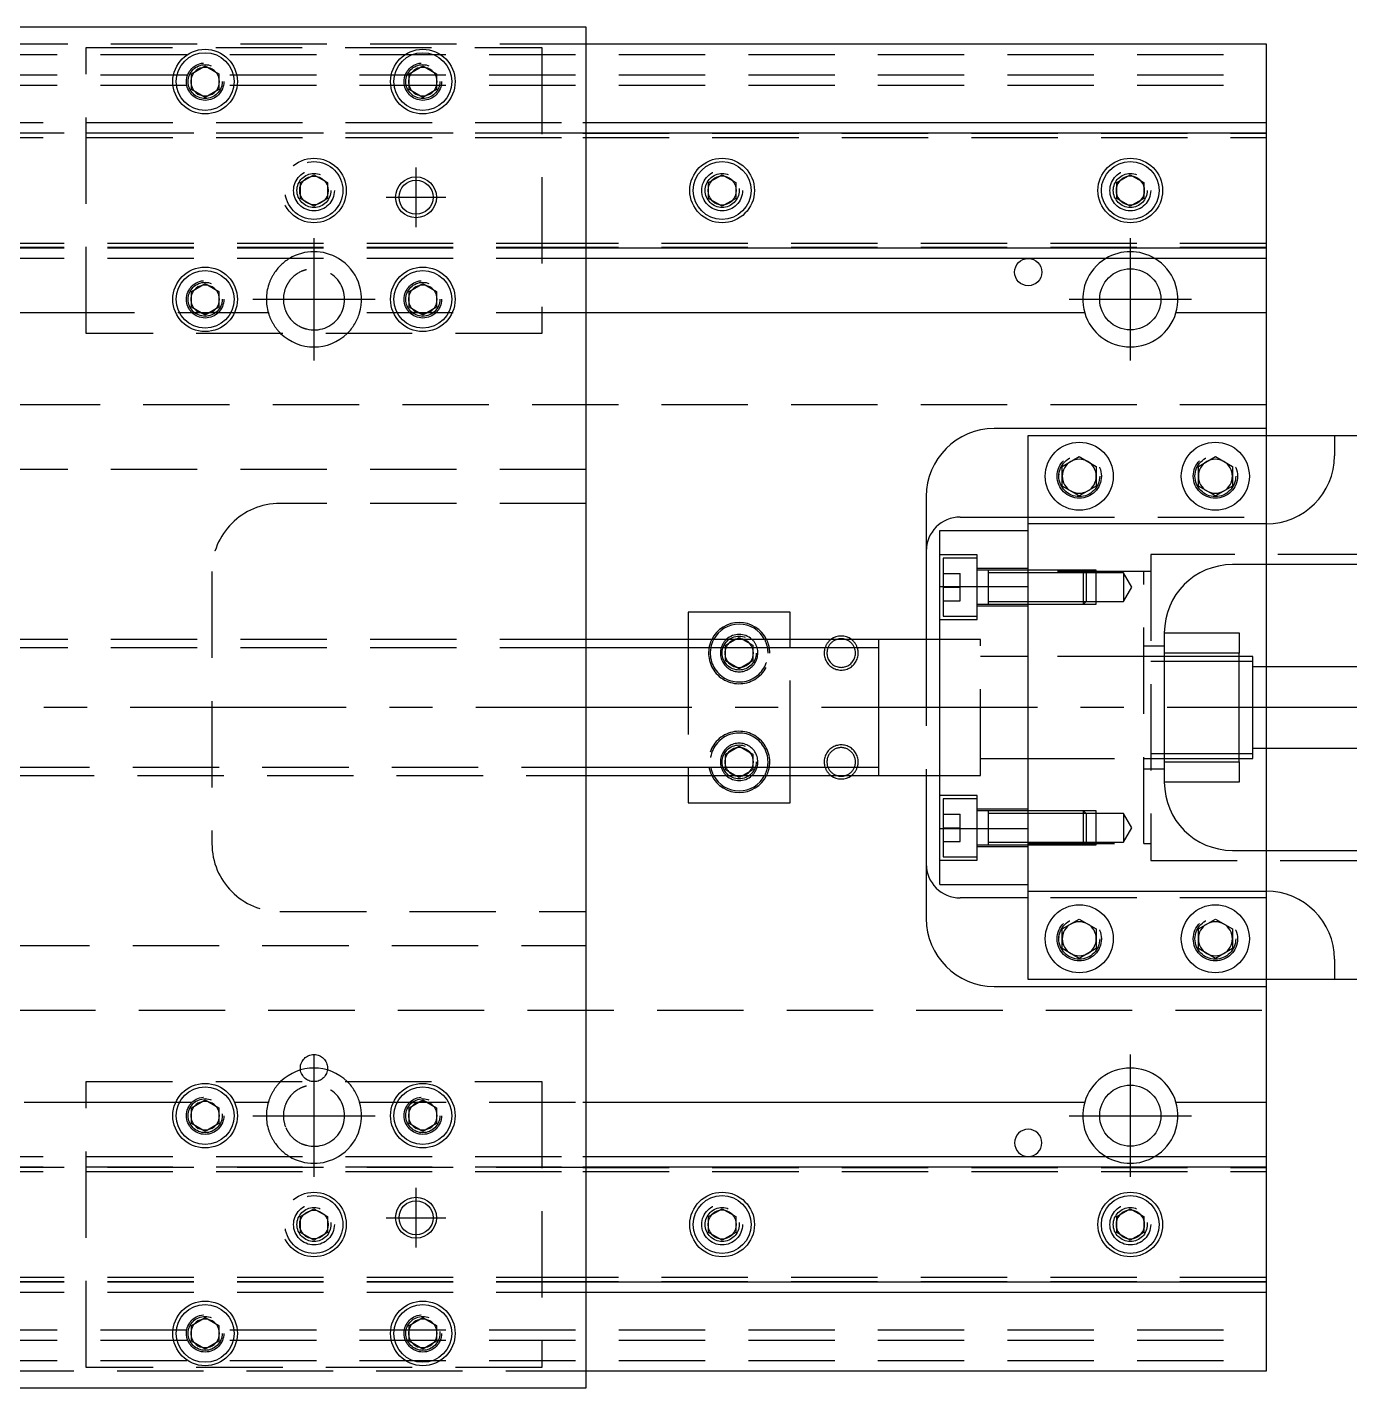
# Model space of a CAD drawing. Extents: x -20 to 632, y -271 to 102.
# Drawn here: x 217.8 to 412.3, y -100 to 100 of the extents above; entities that cross this region are included whole.
import ezdxf

# ---------------------------------------------------------------- set-up
doc = ezdxf.new("R2010")
doc.units = 0
doc.linetypes.add('CENTER', pattern=[50.8, 31.75, -6.35, 6.35, -6.35])
doc.linetypes.add('DASHED', pattern=[19.05, 12.7, -6.35])
doc.layers.get('0').update_dxf_attribs({"linetype": 'CONTINUOUS'})
doc.layers.add('CENTER', color=1, linetype='CENTER')

msp = doc.modelspace()

# ---------------------------------------------------------------- linework, layer by layer
at = {"color": 7, "linetype": 'CONTINUOUS'}
for p, q in [((300, 100), (100, 100)), ((300, -100), (300, 100)), ((400, 97.5), (300, 97.5)), ((400, 86), (400, 97.5)), ((242, 93.1547), (244, 94.309402)), ((244, 94.309402), (246, 93.1547)), ((274, 93.1547), (276, 94.309402)), ((276, 94.309402), (278, 93.1547)), ((242, 90.8453), (242, 93.1547)), ((246, 93.1547), (246, 90.8453)), ((274, 90.8453), (274, 93.1547)), ((278, 93.1547), (278, 90.8453)), ((244, 89.690598), (242, 90.8453)), ((246, 90.8453), (244, 89.690598)), ((276, 89.690598), (274, 90.8453)), ((278, 90.8453), (276, 89.690598)), ((300, 86), (400, 86)), ((300, 84.460392), (400, 84.460392)), ((400, 84.460392), (400, 86)), ((400, 67.539608), (400, 84.460392)), ((318, 77.1547), (320, 78.309402)), ((320, 78.309402), (322, 77.1547)), ((378, 77.1547), (380, 78.309402)), ((380, 78.309402), (382, 77.1547)), ((318, 74.8453), (318, 77.1547)), ((322, 77.1547), (322, 74.8453)), ((378, 74.8453), (378, 77.1547)), ((382, 77.1547), (382, 74.8453)), ((320, 73.690598), (318, 74.8453)), ((322, 74.8453), (320, 73.690598)), ((380, 73.690598), (378, 74.8453)), ((382, 74.8453), (380, 73.690598)), ((400, 67.539608), (300, 67.539608)), ((400, 66), (400, 67.539608)), ((400, 66), (300, 66)), ((400, 58), (400, 66)), ((242, 61.1547), (244, 62.309402)), ((244, 62.309402), (246, 61.1547)), ((274, 61.1547), (276, 62.309402)), ((276, 62.309402), (278, 61.1547)), ((242, 58.8453), (242, 61.1547)), ((246, 61.1547), (246, 58.8453)), ((274, 58.8453), (274, 61.1547)), ((278, 61.1547), (278, 58.8453)), ((244, 57.690598), (242, 58.8453)), ((246, 58.8453), (244, 57.690598)), ((276, 57.690598), (274, 58.8453)), ((278, 58.8453), (276, 57.690598)), ((373.291796, 58), (300, 58)), ((400, 58), (386.708204, 58)), ((400, 41), (400, 58)), ((400, 41), (360, 41)), ((400, 40), (400, 41)), ((365, 27), (365, 40)), ((365, 40), (410, 40)), ((410, 40), (410, 37)), ((410, 40), (445.5, 40)), ((370, 35.443376), (372.5, 36.886752)), ((372.5, 36.886752), (375, 35.443376)), ((390, 35.443376), (392.5, 36.886752)), ((392.5, 36.886752), (395, 35.443376)), ((370, 32.556624), (370, 35.443376)), ((375, 35.443376), (375, 32.556624)), ((390, 32.556624), (390, 35.443376)), ((395, 35.443376), (395, 32.556624)), ((372.5, 31.113248), (370, 32.556624)), ((375, 32.556624), (372.5, 31.113248)), ((392.5, 31.113248), (390, 32.556624)), ((395, 32.556624), (392.5, 31.113248)), ((350, 31), (350, 10)), ((355, 28), (365, 28)), ((400, 27), (365, 27)), ((365, 17.78342), (365, 27)), ((352, 17.78342), (352, 26)), ((352, 26), (365, 26)), ((435.5, 21), (395, 21)), ((400, 6), (400, 21)), ((352, 17.78342), (365, 17.78342)), ((352, -17.78342), (352, 17.78342)), ((365, -17.78342), (365, 17.78342)), ((365, -17.78342), (365, 17.78342)), ((315, 14), (315, 10)), ((330, 14), (315, 14)), ((330, 10), (330, 14)), ((321.964102, 10), (322.5, 10.309402)), ((322.5, 10.309402), (323.035898, 10)), ((343, 10.000006), (343, -10.000006)), ((385, 11), (396, 11)), ((385, 11), (385, -11)), ((396, 11), (396, 8)), ((343, 10), (300, 10)), ((352, 10), (343, 10)), ((385, 6.75), (383, 6.75)), ((396, 8), (385, 8)), ((396, 6.75), (385, 6.75)), ((396, -8), (396, 8)), ((398, 7.5), (396, 7.5)), ((398, 6.75), (396, 6.75)), ((398, -7.5), (398, 7.5)), ((418, 6), (398, 6)), ((383, -6.75), (385, -6.75)), ((385, -6.75), (396, -6.75)), ((396, -6.75), (398, -6.75)), ((396, -7.5), (398, -7.5)), ((398, -6), (418, -6)), ((400, -21), (400, -6)), ((385, -8), (396, -8)), ((396, -8), (396, -11)), ((300, -10), (343, -10)), ((315, -10), (315, -14)), ((322.5, -10.309402), (321.964102, -10)), ((323.035898, -10), (322.5, -10.309402)), ((330, -14), (330, -10)), ((343, -10), (352, -10)), ((350, -10), (350, -31)), ((396, -11), (385, -11)), ((315, -14), (330, -14)), ((352, -17.78342), (365, -17.78342)), ((352, -26), (352, -17.78342)), ((365, -27), (365, -17.78342)), ((395, -21), (435.5, -21)), ((352, -26), (365, -26)), ((365, -27), (400, -27)), ((365, -40), (365, -27)), ((365, -28), (355, -28)), ((370, -32.556624), (372.5, -31.113248)), ((372.5, -31.113248), (375, -32.556624)), ((390, -32.556624), (392.5, -31.113248)), ((392.5, -31.113248), (395, -32.556624)), ((370, -35.443376), (370, -32.556624)), ((375, -32.556624), (375, -35.443376)), ((390, -35.443376), (390, -32.556624)), ((395, -32.556624), (395, -35.443376)), ((372.5, -36.886752), (370, -35.443376)), ((375, -35.443376), (372.5, -36.886752)), ((392.5, -36.886752), (390, -35.443376)), ((395, -35.443376), (392.5, -36.886752)), ((410, -37), (410, -40)), ((360, -41), (400, -41)), ((410, -40), (365, -40)), ((400, -41), (400, -40)), ((400, -58), (400, -41)), ((445.5, -40), (410, -40)), ((242, -58.8453), (244, -57.690598)), ((244, -57.690598), (246, -58.8453)), ((274, -58.8453), (276, -57.690598)), ((276, -57.690598), (278, -58.8453)), ((242, -61.1547), (242, -58.8453)), ((246, -58.8453), (246, -61.1547)), ((274, -61.1547), (274, -58.8453)), ((278, -58.8453), (278, -61.1547)), ((300, -58), (373.291796, -58)), ((386.708204, -58), (400, -58)), ((400, -66), (400, -58)), ((244, -62.309402), (242, -61.1547)), ((246, -61.1547), (244, -62.309402)), ((276, -62.309402), (274, -61.1547)), ((278, -61.1547), (276, -62.309402)), ((300, -66), (400, -66)), ((300, -67.539608), (400, -67.539608)), ((400, -67.539608), (400, -66)), ((400, -84.460392), (400, -67.539608)), ((318, -74.8453), (320, -73.690598)), ((320, -73.690598), (322, -74.8453)), ((378, -74.8453), (380, -73.690598)), ((380, -73.690598), (382, -74.8453)), ((318, -77.1547), (318, -74.8453)), ((322, -74.8453), (322, -77.1547)), ((378, -77.1547), (378, -74.8453)), ((382, -74.8453), (382, -77.1547)), ((320, -78.309402), (318, -77.1547)), ((322, -77.1547), (320, -78.309402)), ((380, -78.309402), (378, -77.1547)), ((382, -77.1547), (380, -78.309402)), ((400, -84.460392), (300, -84.460392)), ((400, -86), (400, -84.460392)), ((400, -86), (300, -86)), ((400, -97.5), (400, -86)), ((242, -90.8453), (244, -89.690598)), ((244, -89.690598), (246, -90.8453)), ((274, -90.8453), (276, -89.690598)), ((276, -89.690598), (278, -90.8453)), ((242, -93.1547), (242, -90.8453)), ((246, -90.8453), (246, -93.1547)), ((274, -93.1547), (274, -90.8453)), ((278, -90.8453), (278, -93.1547)), ((244, -94.309402), (242, -93.1547)), ((246, -93.1547), (244, -94.309402)), ((276, -94.309402), (274, -93.1547)), ((278, -93.1547), (276, -94.309402)), ((300, -97.5), (400, -97.5)), ((100, -100), (300, -100))]:
    msp.add_line(p, q, dxfattribs=at)
at = {"color": 3, "linetype": 'DASHED'}
for p, q in [((300, 97.5), (211.999994, 97.5)), ((226.5, 97), (293.5, 97)), ((226.5, 55), (226.5, 97)), ((293.5, 97), (293.5, 55)), ((0, 96), (400, 96)), ((0, 93), (400, 93)), ((241.5, 92), (241.518502, 92.303588)), ((273.5, 92), (273.512884, 92.253488)), ((0, 91.5), (400, 91.5)), ((207.5, 86), (299.5, 86)), ((207.5, 84.460392), (299.5, 84.460392)), ((299.5, 84.403994), (207.5, 84.403994)), ((299.5, 86), (300, 86)), ((299.5, 84.460392), (300, 84.460392)), ((299.5, 84.403994), (400, 84.403994)), ((207.5, 83.8), (299.5, 83.8)), ((299.5, 83.8), (400, 83.8)), ((258, 77.1547), (260, 78.309402)), ((260, 78.309402), (262, 77.1547)), ((257.5, 76), (257.534018, 76.411016)), ((258, 74.8453), (258, 77.1547)), ((262, 77.1547), (262, 74.8453)), ((322.483582, 76.286038), (322.5, 76)), ((377.5, 76), (377.534018, 76.411016)), ((260, 73.690598), (258, 74.8453)), ((262, 74.8453), (260, 73.690598)), ((299.5, 68.2), (207.5, 68.2)), ((400, 68.2), (299.5, 68.2)), ((299.5, 67.596006), (207.5, 67.596006)), ((299.5, 67.539608), (207.5, 67.539608)), ((400, 67.596006), (299.5, 67.596006)), ((300, 67.539608), (299.5, 67.539608)), ((299.5, 66), (207.5, 66)), ((300, 66), (299.5, 66)), ((241.5, 60), (241.518502, 60.303588)), ((273.5, 60), (273.512884, 60.253488)), ((220.691578, 58), (179.308422, 58)), ((221.25, 58), (220.691578, 58)), ((223.112542, 58), (221.25, 58)), ((223.5, 58), (223.112542, 58)), ((224.359688, 58), (223.5, 58)), ((224.464102, 58), (224.359688, 58)), ((225.535898, 58), (224.464102, 58)), ((225.640312, 58), (225.535898, 58)), ((226.5, 58), (225.640312, 58)), ((226.887458, 58), (226.5, 58)), ((228.75, 58), (226.887458, 58)), ((229.308422, 58), (228.75, 58)), ((252.691578, 58), (229.308422, 58)), ((253.25, 58), (252.691578, 58)), ((253.291796, 58), (253.25, 58)), ((299.5, 58), (266.708204, 58)), ((300, 58), (299.5, 58)), ((293.5, 55), (226.5, 55)), ((400, 44.5), (5.640312, 44.5)), ((400, 28), (400, 40)), ((300, 35), (100, 35)), ((369.5, 34), (369.520026, 34.346056)), ((389.5, 34), (389.520026, 34.346056)), ((300, 30), (255, 30)), ((365, 28), (400, 28)), ((400, 27), (400, 28)), ((400, 21), (400, 27)), ((365, 17.78342), (365, 26)), ((357.5, 22.42767), (352, 22.42767)), ((357.5, 12.92767), (357.5, 22.42767)), ((383, 22.5), (383, -22.5)), ((452.5, 22.5), (383, 22.5)), ((352.5, 21.92767), (352.5, 13.42767)), ((357.5, 21.92767), (352.5, 21.92767)), ((365, 20.42767), (357.5, 20.42767)), ((359.1, 20.17767), (357.5, 20.17767)), ((359.1, 20.17767), (359.095, 20.17767)), ((359.1, 20.17767), (359.1, 19.92022)), ((359.105, 20.17767), (359.1, 20.17767)), ((364.99998, 20.17767), (359.1, 20.17767)), ((373.1, 20.17767), (365, 20.17767)), ((373.1, 20.177664), (365, 20.177664)), ((373.1, 15.17767), (373.1, 20.17767)), ((373.5, 19.77767), (373.1, 20.17767)), ((375, 20.177664), (373.10002, 20.177664)), ((375, 15.177674), (375, 20.177664)), ((245, 20), (245, -20)), ((352.5, 19.67767), (355, 19.67767)), ((355, 17.67767), (355, 19.67767)), ((359.1, 19.92022), (359.1, 15.435068)), ((364.99998, 19.77767), (359.1, 19.77767)), ((382, 20), (365, 20)), ((373.5, 19.77767), (365, 19.77767)), ((373.5, 19.77767), (373.5, 15.57767)), ((375, 19.77767), (373.50002, 19.77767)), ((379, 19.77767), (375, 19.77767)), ((379, 19.77767), (379, 15.57767)), ((380.212436, 17.67767), (379, 19.77767)), ((382, -20), (382, 20)), ((383, 20), (382, 20)), ((352.5, 17.67767), (355, 17.67767)), ((355, 15.67767), (355, 17.67767)), ((379, 15.57767), (380.212436, 17.67767)), ((352.5, 15.67767), (355, 15.67767)), ((357.5, 15.17767), (359.1, 15.17767)), ((357.5, 14.92767), (365, 14.92767)), ((359.095, 15.17767), (359.1, 15.17767)), ((359.1, 15.57767), (364.99998, 15.57767)), ((359.1, 15.435068), (359.1, 15.17767)), ((359.1, 15.17767), (359.105, 15.17767)), ((359.1, 15.17767), (364.99998, 15.17767)), ((365, 15.57767), (373.5, 15.57767)), ((365, 15.177674), (373.1, 15.177674)), ((365, 15.17767), (373.1, 15.17767)), ((373.1, 15.17767), (373.5, 15.57767)), ((373.10002, 15.177674), (375, 15.177674)), ((373.50002, 15.57767), (375, 15.57767)), ((375, 15.57767), (379, 15.57767)), ((352, 12.92767), (357.5, 12.92767)), ((352.5, 13.42767), (357.5, 13.42767)), ((300, 8.75), (100, 8.75)), ((300, 10), (215, 10)), ((315, 10), (315, 8.75)), ((315, 8.75), (315, -8.75)), ((320, 8), (320.018502, 8.303588)), ((320.5, 9.1547), (321.964102, 10)), ((320.5, 8.75), (320.5, 9.1547)), ((320.5, 6.8453), (320.5, 8.75)), ((323.035898, 10), (324.5, 9.1547)), ((324.5, 9.1547), (324.5, 8.75)), ((324.5, 8.75), (324.5, 6.8453)), ((330, 8.75), (330, 10)), ((330, -8.75), (330, 8.75)), ((343, 10), (342.995, 10)), ((343.005, 10), (343, 10)), ((350, 10), (350, -10)), ((358, 10), (352, 10)), ((358, -10), (358, 10)), ((385, 9), (382, 9)), ((322.5, 5.690598), (320.5, 6.8453)), ((324.5, 6.8453), (322.5, 5.690598)), ((365, 7.5), (358, 7.5)), ((382, 7.5), (365, 7.5)), ((383, 7.5), (382, 7.5)), ((383, 7.5), (382.995, 7.5)), ((385, 7.5), (383, 7.5)), ((383.005, 7.5), (383, 7.5)), ((396, 7.5), (385, 7.5)), ((400, -6), (400, 6)), ((320.5, -6.8453), (322.5, -5.690598)), ((322.5, -5.690598), (324.5, -6.8453)), ((320, -8), (320.018502, -7.696412)), ((320.5, -8.75), (320.5, -6.8453)), ((324.5, -6.8453), (324.5, -8.75)), ((358, -7.5), (365, -7.5)), ((365, -7.5), (382, -7.5)), ((382, -7.5), (383, -7.5)), ((382.995, -7.5), (383, -7.5)), ((383, -7.5), (385, -7.5)), ((383, -7.5), (383.005, -7.5)), ((385, -7.5), (396, -7.5)), ((100, -8.75), (300, -8.75)), ((315, -8.75), (315, -10)), ((320.5, -9.1547), (320.5, -8.75)), ((321.964102, -10), (320.5, -9.1547)), ((324.5, -9.1547), (323.035898, -10)), ((324.5, -8.75), (324.5, -9.1547)), ((330, -10), (330, -8.75)), ((382, -9), (385, -9)), ((215, -10), (300, -10)), ((342.995, -10), (343, -10)), ((343, -10), (343.005, -10)), ((352, -10), (358, -10)), ((357.5, -12.92767), (352, -12.92767)), ((352.5, -13.42767), (352.5, -21.92767)), ((357.5, -13.42767), (352.5, -13.42767)), ((357.5, -22.42767), (357.5, -12.92767)), ((352.5, -15.67767), (355, -15.67767)), ((355, -17.67767), (355, -15.67767)), ((365, -14.92767), (357.5, -14.92767)), ((359.1, -15.17767), (357.5, -15.17767)), ((359.1, -15.17767), (359.095, -15.17767)), ((359.1, -15.17767), (359.1, -15.435118)), ((364.99998, -15.17767), (359.1, -15.17767)), ((359.105, -15.17767), (359.1, -15.17767)), ((359.1, -15.435118), (359.1, -19.920272)), ((364.99998, -15.57767), (359.1, -15.57767)), ((373.1, -15.17767), (365, -15.17767)), ((373.1, -15.177674), (365, -15.177674)), ((373.5, -15.57767), (365, -15.57767)), ((373.1, -20.17767), (373.1, -15.17767)), ((373.5, -15.57767), (373.1, -15.17767)), ((375, -15.177674), (373.10002, -15.177674)), ((373.5, -15.57767), (373.5, -19.77767)), ((375, -15.57767), (373.50002, -15.57767)), ((375, -20.177664), (375, -15.177674)), ((379, -15.57767), (375, -15.57767)), ((379, -15.57767), (379, -19.77767)), ((380.212436, -17.67767), (379, -15.57767)), ((352.5, -17.67767), (355, -17.67767)), ((355, -19.67767), (355, -17.67767)), ((365, -26), (365, -17.78342)), ((379, -19.77767), (380.212436, -17.67767)), ((352.5, -19.67767), (355, -19.67767)), ((359.1, -19.77767), (364.99998, -19.77767)), ((359.1, -19.920272), (359.1, -20.17767)), ((365, -19.77767), (373.5, -19.77767)), ((373.1, -20.17767), (373.5, -19.77767)), ((373.50002, -19.77767), (375, -19.77767)), ((375, -19.77767), (379, -19.77767)), ((352.5, -21.92767), (357.5, -21.92767)), ((357.5, -20.17767), (359.1, -20.17767)), ((357.5, -20.42767), (365, -20.42767)), ((359.095, -20.17767), (359.1, -20.17767)), ((359.1, -20.17767), (364.99998, -20.17767)), ((359.1, -20.17767), (359.105, -20.17767)), ((365, -20), (382, -20)), ((365, -20.177664), (373.1, -20.177664)), ((365, -20.17767), (373.1, -20.17767)), ((373.10002, -20.177664), (375, -20.177664)), ((382, -20), (383, -20)), ((400, -27), (400, -21)), ((352, -22.42767), (357.5, -22.42767)), ((383, -22.5), (452.5, -22.5)), ((400, -28), (400, -27)), ((400, -28), (365, -28)), ((400, -40), (400, -28)), ((255, -30), (300, -30)), ((369.5, -34), (369.520026, -33.653944)), ((389.5, -34), (389.520026, -33.653944)), ((100, -35), (300, -35)), ((5.640312, -44.5), (400, -44.5)), ((226.5, -55), (293.5, -55)), ((226.5, -97), (226.5, -55)), ((293.5, -55), (293.5, -97)), ((179.308422, -58), (220.691578, -58)), ((220.691578, -58), (221.25, -58)), ((221.25, -58), (223.112542, -58)), ((223.112542, -58), (223.5, -58)), ((223.5, -58), (224.359688, -58)), ((224.359688, -58), (224.464102, -58)), ((224.464102, -58), (225.535898, -58)), ((225.535898, -58), (225.640312, -58)), ((225.640312, -58), (226.5, -58)), ((226.5, -58), (226.887458, -58)), ((226.887458, -58), (228.75, -58)), ((228.75, -58), (229.308422, -58)), ((229.308422, -58), (252.691578, -58)), ((246.483582, -59.713962), (246.5, -60)), ((252.691578, -58), (253.25, -58)), ((253.25, -58), (253.291796, -58)), ((266.708204, -58), (299.5, -58)), ((299.5, -58), (300, -58)), ((207.5, -66), (299.5, -66)), ((207.5, -67.539608), (299.5, -67.539608)), ((299.5, -67.596006), (207.5, -67.596006)), ((299.5, -66), (300, -66)), ((299.5, -67.539608), (300, -67.539608)), ((299.5, -67.596006), (400, -67.596006)), ((207.5, -68.2), (299.5, -68.2)), ((299.5, -68.2), (400, -68.2)), ((258, -74.8453), (260, -73.690598)), ((260, -73.690598), (262, -74.8453)), ((258, -77.1547), (258, -74.8453)), ((262, -74.8453), (262, -77.1547)), ((262.483582, -75.713962), (262.5, -76)), ((322.483582, -75.713962), (322.5, -76)), ((382.483582, -75.713962), (382.5, -76)), ((260, -78.309402), (258, -77.1547)), ((262, -77.1547), (260, -78.309402)), ((299.5, -83.8), (207.5, -83.8)), ((400, -83.8), (299.5, -83.8)), ((299.5, -84.403994), (207.5, -84.403994)), ((299.5, -84.460392), (207.5, -84.460392)), ((400, -84.403994), (299.5, -84.403994)), ((300, -84.460392), (299.5, -84.460392)), ((299.5, -86), (207.5, -86)), ((300, -86), (299.5, -86)), ((0, -91.5), (400, -91.5)), ((241.5, -92), (241.518502, -91.696412)), ((278.483582, -91.713962), (278.5, -92)), ((0, -93), (400, -93)), ((0, -96), (400, -96)), ((211.999994, -97.5), (300, -97.5)), ((293.5, -97), (226.5, -97))]:
    msp.add_line(p, q, dxfattribs=at)
at = {"color": 3, "linetype": 'CONTINUOUS'}
for p, q in [((343, 8.75), (300, 8.75)), ((300, -8.75), (343, -8.75))]:
    msp.add_line(p, q, dxfattribs=at)
at = {"color": 7, "linetype": 'CONTINUOUS'}
for centre, radius in [((244, 92), 4.75), ((244, 92), 4.25), ((276, 92), 4.75), ((276, 92), 4.25), ((320, 76), 4.75), ((320, 76), 4.25), ((380, 76), 4.75), ((380, 76), 4.25), ((260, 76), 2.1), ((275, 75), 2.5), ((244, 60), 4.75), ((244, 60), 4.25), ((276, 60), 4.75), ((276, 60), 4.25), ((365, 64), 2), ((380, 60), 4.5), ((372.5, 34), 5), ((392.5, 34), 5), ((372.5, -34), 5), ((392.5, -34), 5), ((244, -60), 4.75), ((244, -60), 4.25), ((276, -60), 4.75), ((276, -60), 4.25), ((380, -60), 4.5), ((320, -76), 4.75), ((320, -76), 4.25), ((380, -76), 4.75), ((380, -76), 4.25), ((260, -76), 2.1), ((275, -75), 2.5), ((244, -92), 4.75), ((244, -92), 4.25), ((276, -92), 4.75), ((276, -92), 4.25)]:
    msp.add_circle(centre, radius, dxfattribs=at)
at = {"color": 3, "linetype": 'DASHED'}
for centre, radius in [((244, 92), 2.75), ((244, 92), 2.5), ((276, 92), 2.75), ((276, 92), 2.5), ((260, 76), 4.75), ((260, 76), 4.25), ((260, 76), 3), ((260, 76), 2.5), ((320, 76), 3), ((320, 76), 2.5), ((380, 76), 3), ((380, 76), 2.5), ((244, 60), 2.75), ((244, 60), 2.5), ((276, 60), 2.75), ((276, 60), 2.5), ((372.5, 34), 3.25), ((372.5, 34), 3), ((392.5, 34), 3.25), ((392.5, 34), 3), ((322.5, 8), 2.5), ((322.5, -8), 2.5), ((372.5, -34), 3.25), ((372.5, -34), 3), ((392.5, -34), 3.25), ((392.5, -34), 3), ((260, -53), 2), ((244, -60), 2.75), ((244, -60), 2.5), ((276, -60), 2.75), ((276, -60), 2.5), ((260, -76), 4.75), ((260, -76), 4.25), ((260, -76), 3), ((260, -76), 2.5), ((320, -76), 3), ((320, -76), 2.5), ((380, -76), 3), ((380, -76), 2.5), ((244, -92), 2.75), ((244, -92), 2.5), ((276, -92), 2.75), ((276, -92), 2.5)]:
    msp.add_circle(centre, radius, dxfattribs=at)
at = {"color": 3, "linetype": 'CONTINUOUS'}
for centre in [(275, 75), (275, -75)]:
    msp.add_circle(centre, 3, dxfattribs=at)
at = {"color": 7, "linetype": 'CONTINUOUS'}
for centre, radius, start, end in [((244, 92), 2.1, 102.24721, 137.75279), ((244, 92), 2.1, 77.75279, 102.24721), ((244, 92), 2.1, 42.24721, 77.75279), ((276, 92), 2.1, 102.24721, 137.75279), ((276, 92), 2.1, 77.75279, 102.24721), ((276, 92), 2.1, 42.24721, 77.75279), ((244, 92), 2.1, 162.24721, 180), ((244, 92), 2.1, 137.75279, 162.24721), ((244, 92), 2.1, 17.75279, 42.24721), ((244, 92), 2.1, 342.24721, 17.75279), ((276, 92), 2.1, 162.24721, 180), ((276, 92), 2.1, 137.75279, 162.24721), ((276, 92), 2.1, 17.75279, 42.24721), ((276, 92), 2.1, 342.24721, 17.75279), ((244, 92), 2.1, 180, 197.75279), ((244, 92), 2.1, 197.75279, 222.24721), ((244, 92), 2.1, 222.24721, 257.75279), ((244, 92), 2.1, 282.24721, 317.75279), ((244, 92), 2.1, 317.75279, 342.24721), ((276, 92), 2.1, 180, 197.75279), ((276, 92), 2.1, 197.75279, 222.24721), ((276, 92), 2.1, 222.24721, 257.75279), ((276, 92), 2.1, 282.24721, 317.75279), ((276, 92), 2.1, 317.75279, 342.24721), ((244, 92), 2.1, 257.75279, 282.24721), ((276, 92), 2.1, 257.75279, 282.24721), ((320, 76), 2.1, 102.24721, 137.75279), ((320, 76), 2.1, 77.75279, 102.24721), ((320, 76), 2.1, 42.24721, 77.75279), ((380, 76), 2.1, 102.24721, 137.75279), ((380, 76), 2.1, 77.75279, 102.24721), ((380, 76), 2.1, 42.24721, 77.75279), ((320, 76), 2.1, 162.24721, 180), ((320, 76), 2.1, 137.75279, 162.24721), ((320, 76), 2.1, 17.75279, 42.24721), ((320, 76), 2.1, 342.24721, 17.75279), ((380, 76), 2.1, 162.24721, 180), ((380, 76), 2.1, 137.75279, 162.24721), ((380, 76), 2.1, 17.75279, 42.24721), ((380, 76), 2.1, 342.24721, 17.75279), ((320, 76), 2.1, 180, 197.75279), ((320, 76), 2.1, 197.75279, 222.24721), ((320, 76), 2.1, 222.24721, 257.75279), ((320, 76), 2.1, 282.24721, 317.75279), ((320, 76), 2.1, 317.75279, 342.24721), ((380, 76), 2.1, 180, 197.75279), ((380, 76), 2.1, 197.75279, 222.24721), ((380, 76), 2.1, 222.24721, 257.75279), ((380, 76), 2.1, 282.24721, 317.75279), ((380, 76), 2.1, 317.75279, 342.24721), ((320, 76), 2.1, 257.75279, 282.24721), ((380, 76), 2.1, 257.75279, 282.24721), ((380, 60), 7, 121.002719, 196.60155), ((380, 60), 7, 343.39845, 58.997281), ((244, 60), 2.1, 102.24721, 137.75279), ((244, 60), 2.1, 77.75279, 102.24721), ((244, 60), 2.1, 42.24721, 77.75279), ((276, 60), 2.1, 102.24721, 137.75279), ((276, 60), 2.1, 77.75279, 102.24721), ((276, 60), 2.1, 42.24721, 77.75279), ((244, 60), 2.1, 162.24721, 180), ((244, 60), 2.1, 137.75279, 162.24721), ((244, 60), 2.1, 17.75279, 42.24721), ((244, 60), 2.1, 342.24721, 17.75279), ((276, 60), 2.1, 162.24721, 180), ((276, 60), 2.1, 137.75279, 162.24721), ((276, 60), 2.1, 17.75279, 42.24721), ((276, 60), 2.1, 342.24721, 17.75279), ((244, 60), 2.1, 180, 197.75279), ((244, 60), 2.1, 197.75279, 222.24721), ((244, 60), 2.1, 222.24721, 257.75279), ((244, 60), 2.1, 282.24721, 317.75279), ((244, 60), 2.1, 317.75279, 342.24721), ((276, 60), 2.1, 180, 197.75279), ((276, 60), 2.1, 197.75279, 222.24721), ((276, 60), 2.1, 222.24721, 257.75279), ((276, 60), 2.1, 282.24721, 317.75279), ((276, 60), 2.1, 317.75279, 342.24721), ((244, 60), 2.1, 257.75279, 282.24721), ((276, 60), 2.1, 257.75279, 282.24721), ((380, 60), 7, 196.60155, 343.39845), ((360, 31), 10, 90, 180), ((372.5, 34), 2.5, 120, 180), ((372.5, 34), 2.5, 60, 120), ((372.5, 34), 2.5, 0, 60), ((392.5, 34), 2.5, 120, 180), ((392.5, 34), 2.5, 60, 120), ((392.5, 34), 2.5, 0, 60), ((400, 37), 10, 270, 0), ((372.5, 34), 2.5, 180, 240), ((372.5, 34), 2.5, 300, 0), ((392.5, 34), 2.5, 180, 240), ((392.5, 34), 2.5, 300, 0), ((372.5, 34), 2.5, 240, 300), ((392.5, 34), 2.5, 240, 300), ((355, 23), 5, 90, 180), ((395, 11), 10, 90, 180), ((322.5, 8), 4.5, 26.3878, 153.6122), ((322.5, 8), 4.25, 28.072487, 151.927513), ((322.5, 8), 2.1, 107.75279, 137.75279), ((322.5, 8), 2.1, 102.24721, 107.75279), ((322.5, 8), 2.1, 77.75279, 102.24721), ((322.5, 8), 2.1, 72.24721, 77.75279), ((322.5, 8), 2.1, 42.24721, 72.24721), ((337.5, 8), 2.1, 90, 107.75279), ((337.5, 8), 2.1, 72.24721, 90), ((322.5, 8), 2.1, 162.24721, 180), ((322.5, 8), 2.1, 159.075168, 162.24721), ((322.5, 8), 2.1, 137.75279, 159.075168), ((322.5, 8), 2.1, 20.924832, 42.24721), ((322.5, 8), 2.1, 17.75279, 20.924832), ((322.5, 8), 2.1, 342.24721, 17.75279), ((322.5, 8), 2.1, 180, 197.75279), ((322.5, 8), 2.1, 197.75279, 222.24721), ((322.5, 8), 2.1, 222.24721, 257.75279), ((322.5, 8), 2.1, 282.24721, 317.75279), ((322.5, 8), 2.1, 317.75279, 342.24721), ((322.5, 8), 2.1, 257.75279, 282.24721), ((322.5, -8), 2.1, 102.24721, 137.75279), ((322.5, -8), 2.1, 77.75279, 102.24721), ((322.5, -8), 2.1, 42.24721, 77.75279), ((322.5, -8), 2.1, 162.24721, 180), ((322.5, -8), 2.1, 137.75279, 162.24721), ((322.5, -8), 2.1, 17.75279, 42.24721), ((322.5, -8), 2.1, 342.24721, 17.75279), ((322.5, -8), 2.1, 180, 197.75279), ((322.5, -8), 2.1, 197.75279, 200.924832), ((322.5, -8), 2.1, 200.924832, 222.24721), ((322.5, -8), 2.1, 222.24721, 252.24721), ((322.5, -8), 2.1, 287.75279, 317.75279), ((322.5, -8), 2.1, 317.75279, 339.075168), ((322.5, -8), 2.1, 339.075168, 342.24721), ((322.5, -8), 4.5, 206.3878, 333.6122), ((322.5, -8), 4.25, 208.072487, 331.927513), ((322.5, -8), 2.1, 252.24721, 257.75279), ((322.5, -8), 2.1, 257.75279, 282.24721), ((322.5, -8), 2.1, 282.24721, 287.75279), ((337.5, -8), 2.1, 252.24721, 287.75279), ((395, -11), 10, 180, 270), ((355, -23), 5, 180, 270), ((400, -37), 10, 0, 90), ((360, -31), 10, 180, 270), ((372.5, -34), 2.5, 120, 180), ((372.5, -34), 2.5, 60, 120), ((372.5, -34), 2.5, 0, 60), ((392.5, -34), 2.5, 120, 180), ((392.5, -34), 2.5, 60, 120), ((392.5, -34), 2.5, 0, 60), ((372.5, -34), 2.5, 180, 240), ((372.5, -34), 2.5, 300, 0), ((392.5, -34), 2.5, 180, 240), ((392.5, -34), 2.5, 300, 0), ((372.5, -34), 2.5, 240, 300), ((392.5, -34), 2.5, 240, 300), ((380, -60), 7, 16.60155, 163.39845), ((244, -60), 2.1, 102.24721, 137.75279), ((244, -60), 2.1, 77.75279, 102.24721), ((244, -60), 2.1, 42.24721, 77.75279), ((276, -60), 2.1, 102.24721, 137.75279), ((276, -60), 2.1, 77.75279, 102.24721), ((276, -60), 2.1, 42.24721, 77.75279), ((380, -60), 7, 163.39845, 238.997281), ((380, -60), 7, 301.002719, 16.60155), ((244, -60), 2.1, 162.24721, 180), ((244, -60), 2.1, 137.75279, 162.24721), ((244, -60), 2.1, 17.75279, 42.24721), ((244, -60), 2.1, 342.24721, 17.75279), ((276, -60), 2.1, 162.24721, 180), ((276, -60), 2.1, 137.75279, 162.24721), ((276, -60), 2.1, 17.75279, 42.24721), ((276, -60), 2.1, 342.24721, 17.75279), ((244, -60), 2.1, 180, 197.75279), ((244, -60), 2.1, 197.75279, 222.24721), ((244, -60), 2.1, 222.24721, 257.75279), ((244, -60), 2.1, 282.24721, 317.75279), ((244, -60), 2.1, 317.75279, 342.24721), ((276, -60), 2.1, 180, 197.75279), ((276, -60), 2.1, 197.75279, 222.24721), ((276, -60), 2.1, 222.24721, 257.75279), ((276, -60), 2.1, 282.24721, 317.75279), ((276, -60), 2.1, 317.75279, 342.24721), ((244, -60), 2.1, 257.75279, 282.24721), ((276, -60), 2.1, 257.75279, 282.24721), ((365, -64), 2, 90, 270), ((365, -64), 2, 270, 90), ((320, -76), 2.1, 102.24721, 137.75279), ((320, -76), 2.1, 77.75279, 102.24721), ((320, -76), 2.1, 42.24721, 77.75279), ((380, -76), 2.1, 102.24721, 137.75279), ((380, -76), 2.1, 77.75279, 102.24721), ((380, -76), 2.1, 42.24721, 77.75279), ((320, -76), 2.1, 162.24721, 180), ((320, -76), 2.1, 137.75279, 162.24721), ((320, -76), 2.1, 17.75279, 42.24721), ((320, -76), 2.1, 342.24721, 17.75279), ((380, -76), 2.1, 162.24721, 180), ((380, -76), 2.1, 137.75279, 162.24721), ((380, -76), 2.1, 17.75279, 42.24721), ((380, -76), 2.1, 342.24721, 17.75279), ((320, -76), 2.1, 180, 197.75279), ((320, -76), 2.1, 197.75279, 222.24721), ((320, -76), 2.1, 222.24721, 257.75279), ((320, -76), 2.1, 282.24721, 317.75279), ((320, -76), 2.1, 317.75279, 342.24721), ((380, -76), 2.1, 180, 197.75279), ((380, -76), 2.1, 197.75279, 222.24721), ((380, -76), 2.1, 222.24721, 257.75279), ((380, -76), 2.1, 282.24721, 317.75279), ((380, -76), 2.1, 317.75279, 342.24721), ((320, -76), 2.1, 257.75279, 282.24721), ((380, -76), 2.1, 257.75279, 282.24721), ((244, -92), 2.1, 102.24721, 137.75279), ((244, -92), 2.1, 77.75279, 102.24721), ((244, -92), 2.1, 42.24721, 77.75279), ((276, -92), 2.1, 102.24721, 137.75279), ((276, -92), 2.1, 77.75279, 102.24721), ((276, -92), 2.1, 42.24721, 77.75279), ((244, -92), 2.1, 162.24721, 180), ((244, -92), 2.1, 137.75279, 162.24721), ((244, -92), 2.1, 17.75279, 42.24721), ((244, -92), 2.1, 342.24721, 17.75279), ((276, -92), 2.1, 162.24721, 180), ((276, -92), 2.1, 137.75279, 162.24721), ((276, -92), 2.1, 17.75279, 42.24721), ((276, -92), 2.1, 342.24721, 17.75279), ((244, -92), 2.1, 180, 197.75279), ((244, -92), 2.1, 197.75279, 222.24721), ((244, -92), 2.1, 222.24721, 257.75279), ((244, -92), 2.1, 282.24721, 317.75279), ((244, -92), 2.1, 317.75279, 342.24721), ((276, -92), 2.1, 180, 197.75279), ((276, -92), 2.1, 197.75279, 222.24721), ((276, -92), 2.1, 222.24721, 257.75279), ((276, -92), 2.1, 282.24721, 317.75279), ((276, -92), 2.1, 317.75279, 342.24721), ((244, -92), 2.1, 257.75279, 282.24721), ((276, -92), 2.1, 257.75279, 282.24721)]:
    msp.add_arc(centre, radius, start, end, dxfattribs=at)
at = {"color": 3, "linetype": 'DASHED'}
for centre, radius, start, end in [((260, 60), 7, 121.002719, 147.538255), ((260, 60), 7, 58.997281, 121.002719), ((260, 60), 7, 343.39845, 58.997281), ((380, 60), 7, 58.997281, 121.002719), ((260, 60), 4.5, 114.478506, 143.440694), ((260, 60), 4.5, 104.340576, 114.478506), ((260, 60), 4.5, 255.659424, 104.340576), ((260, 60), 7, 161.96968, 196.60155), ((260, 60), 7, 147.538255, 161.96968), ((260, 60), 4.5, 148.413662, 156.926082), ((260, 60), 4.5, 143.440694, 148.413662), ((260, 60), 4.5, 158.942441, 180), ((260, 60), 4.5, 156.926082, 158.942441), ((260, 60), 4.5, 180, 201.057559), ((260, 60), 4.5, 201.057559, 203.073918), ((260, 60), 4.5, 203.073918, 211.586338), ((260, 60), 7, 196.60155, 198.03032), ((260, 60), 7, 198.03032, 212.461745), ((260, 60), 7, 212.461745, 225.584691), ((260, 60), 4.5, 211.586338, 216.559306), ((260, 60), 4.5, 216.559306, 245.521494), ((260, 60), 7, 314.415309, 343.39845), ((260, 60), 7, 225.584691, 314.415309), ((260, 60), 4.5, 245.521494, 255.659424), ((255, 20), 10, 90, 180), ((322.5, 8), 4.5, 153.6122, 170.405932), ((322.5, 8), 4.25, 151.927513, 169.835751), ((322.5, 8), 2.75, 133.341758, 164.17338), ((322.5, 8), 2.75, 46.658242, 133.341758), ((322.5, 8), 2.75, 15.82662, 46.658242), ((322.5, 8), 4.25, 10.164249, 28.072487), ((322.5, 8), 4.5, 9.594068, 26.3878), ((337.5, 8), 2.1, 107.75279, 159.075168), ((337.5, 8), 2.1, 20.924832, 72.24721), ((322.5, 8), 4.5, 170.405932, 0), ((322.5, 8), 4.25, 169.835751, 0), ((322.5, 8), 2.75, 180, 15.82662), ((322.5, 8), 2.75, 164.17338, 180), ((322.5, 8), 4.25, 0, 10.164249), ((322.5, 8), 4.5, 0, 9.594068), ((337.5, 8), 2.5, 162.542397, 0), ((337.5, 8), 2.5, 126.869898, 162.542397), ((337.5, 8), 2.1, 159.075168, 20.924832), ((337.5, 8), 2.5, 17.457603, 53.130102), ((337.5, 8), 2.5, 0, 17.457603), ((322.5, -8), 4.5, 0, 189.594068), ((322.5, -8), 4.25, 0, 190.164249), ((322.5, -8), 2.75, 344.17338, 180), ((337.5, -8), 2.5, 0, 197.457603), ((337.5, -8), 2.1, 90, 200.924832), ((337.5, -8), 2.1, 339.075168, 90), ((322.5, -8), 4.5, 189.594068, 206.3878), ((322.5, -8), 4.25, 190.164249, 208.072487), ((322.5, -8), 2.75, 180, 195.82662), ((322.5, -8), 2.75, 195.82662, 226.658242), ((322.5, -8), 2.75, 313.341758, 344.17338), ((322.5, -8), 4.25, 331.927513, 349.835751), ((322.5, -8), 4.5, 333.6122, 350.405932), ((322.5, -8), 4.25, 349.835751, 0), ((322.5, -8), 4.5, 350.405932, 0), ((337.5, -8), 2.5, 197.457603, 233.130102), ((337.5, -8), 2.1, 200.924832, 252.24721), ((337.5, -8), 2.1, 287.75279, 339.075168), ((337.5, -8), 2.5, 306.869898, 342.542397), ((337.5, -8), 2.5, 342.542397, 0), ((322.5, -8), 2.75, 226.658242, 313.341758), ((255, -20), 10, 180, 270), ((260, -60), 7, 45.584691, 134.415309), ((260, -60), 7, 134.415309, 147.538255), ((260, -60), 4.5, 114.478506, 143.440694), ((260, -60), 4.5, 104.340576, 114.478506), ((260, -60), 4.5, 255.659424, 104.340576), ((260, -60), 7, 16.60155, 45.584691), ((260, -60), 7, 163.39845, 198.03032), ((260, -60), 7, 161.96968, 163.39845), ((260, -60), 7, 147.538255, 161.96968), ((260, -60), 4.5, 148.413662, 156.926082), ((260, -60), 4.5, 143.440694, 148.413662), ((260, -60), 7, 301.002719, 16.60155), ((260, -60), 4.5, 158.942441, 180), ((260, -60), 4.5, 156.926082, 158.942441), ((260, -60), 4.5, 180, 201.057559), ((260, -60), 4.5, 203.073918, 211.586338), ((279, -60), 4.5, 201.057559, 203.073918), ((260, -60), 7, 198.03032, 212.461745), ((260, -60), 7, 212.461745, 238.997281), ((260, -60), 4.5, 211.586338, 216.559306), ((260, -60), 4.5, 216.559306, 245.521494), ((260, -60), 4.5, 245.521494, 255.659424), ((260, -60), 7, 238.997281, 301.002719), ((380, -60), 7, 238.997281, 301.002719)]:
    msp.add_arc(centre, radius, start, end, dxfattribs=at)
at = {"color": 3, "linetype": 'CONTINUOUS'}
for centre, start, end in [((337.5, 8), 53.130102, 126.869898), ((337.5, -8), 233.130102, 306.869898)]:
    msp.add_arc(centre, 2.5, start, end, dxfattribs=at)
at = {"layer": 'CENTER', "color": 1, "linetype": 'CENTER'}
for p, q in [((275, 70.6), (275, 79.4)), ((270.6, 75), (279.4, 75)), ((260, 69), (260, 51)), ((380, 69), (380, 51)), ((251, 60), (269, 60)), ((371, 60), (389, 60)), ((467.945, 0), (-20, 0)), ((260, -51), (260, -69)), ((380, -51), (380, -69)), ((251, -60), (269, -60)), ((371, -60), (389, -60)), ((275, -79.4), (275, -70.6)), ((270.6, -75), (279.4, -75))]:
    msp.add_line(p, q, dxfattribs=at)

doc.saveas('drawing.dxf')
